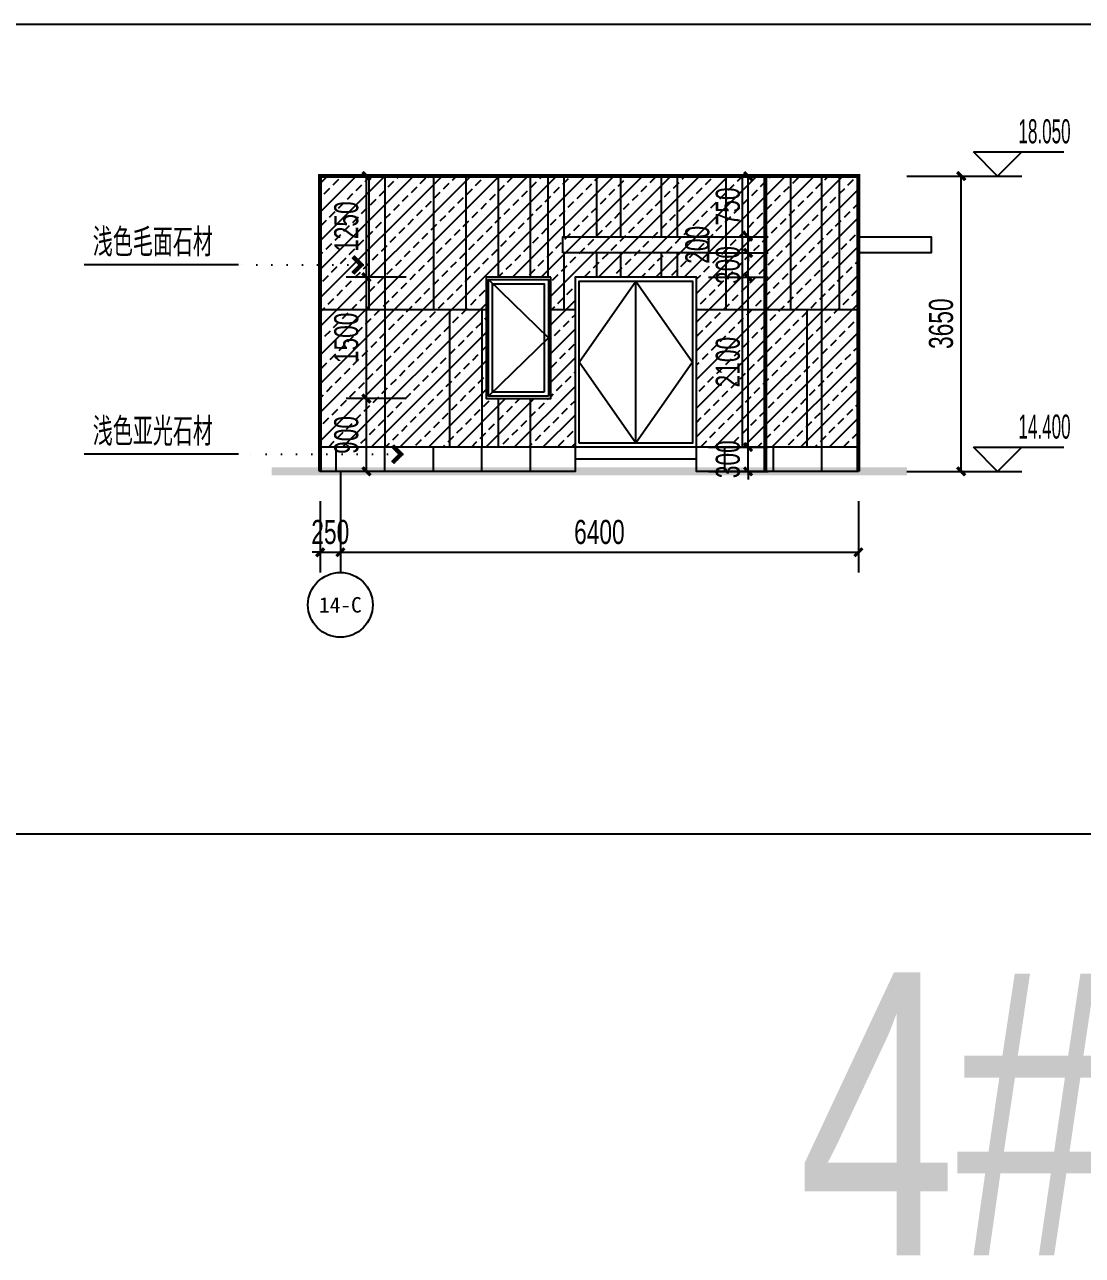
# Model space of a CAD drawing. Extents: x -483182 to 812890, y -390528 to -214858.
# Drawn here: x 574768 to 587836, y -316919 to -301707 of the extents above; entities that cross this region are included whole.
import ezdxf
from ezdxf.enums import TextEntityAlignment as Align

# ---------------------------------------------------------------- set-up
doc = ezdxf.new("R2010")
doc.units = 0
doc.header["$LTSCALE"] = 1000
doc.header["$MEASUREMENT"] = 0
doc.linetypes.add('DOT2', pattern=[0.125, 0, -0.125])
for name, color, linetype in [('01-标注_尺寸', 124, 'Continuous'), ('01-标注_标高', 200, 'Continuous'), ('01-标注_符号', 200, 'Continuous'), ('01-标注_轴线坐标', 132, 'Continuous'), ('02-TEXT_标注', 130, 'Continuous'), ('02-TEXT_轴号', 7, 'Continuous'), ('05-填充_156', 156, 'Continuous'), ('A-C_窗', 140, 'Continuous'), ('E-立面轮廓', 241, 'Continuous')]:
    doc.layers.add(name, color=color, linetype=linetype)
doc.styles.add('_TCH_AXIS', font='STXIHEI_0.TTF', dxfattribs={"width": 0.75})
doc.styles.add('_TCH_DIM', font='ros.shx', dxfattribs={"width": 0.75, "bigfont": 'jd.shx'})
doc.styles.add('_TCH_DIM_T3', font='ros.shx', dxfattribs={"width": 0.705882, "bigfont": 'jd.shx'})
doc.styles.add('_TCH_LABEL', font='ros.shx', dxfattribs={"width": 0.75, "bigfont": 'jd.shx'})
doc.styles.add('logo-3', font='', dxfattribs={"width": 0.75})
doc.styles.get('logo-3').set_extended_font_data('SimSun')
doc.dimstyles.new('_TCH_ARCH&&100', dxfattribs={"dimtxt": 297.5, "dimasz": 100, "dimexe": 250, "dimexo": 300, "dimgap": 100, "dimtad": 1, "dimdec": 0, "dimzin": 0, "dimdsep": 46, "dimtxsty": '_TCH_DIM_T3', "dimblk": 'ARCHTICK', "dimcen": 0.09, "dimclrt": 7, "dimazin": 2, "dimtfac": 1, "dimtdec": 0, "dimtix": 1, "dimtmove": 2, "dimatfit": 3, "dimfxl": 0, "dimtolj": 1, "dimtzin": 0, "dimarcsym": 0})
doc.dimstyles.new('副本 ISO-1', dxfattribs={"dimtxt": 2.5, "dimasz": 1.5, "dimexe": 1.25, "dimexo": 0.625, "dimtad": 1, "dimdec": 0, "dimtxsty": 'logo-3', "dimblk": 'ARCHTICK', "dimcen": 2.5, "dimdle": 1, "dimadec": 0, "dimazin": 0, "dimtfac": 1, "dimtdec": 0, "dimtix": 1, "dimtmove": 0, "dimatfit": 3, "dimldrblk": 'AR', "dimfxl": 0, "dimarcsym": 0})

# ---------------------------------------------------------------- blocks, each defined once
blk = doc.blocks.new('_ArchTick')
at = {"color": 0, "linetype": 'ByBlock', "const_width": 0.4}
blk.add_lwpolyline([(-0.5, -0.5), (0.5, 0.5)], dxfattribs=at)
blk = doc.blocks.new('*X6')
at = {"color": 0}
for p, q in [((-1012.3086, 1692.7191), (-1012.3086, 1692.7256)), ((-1012.3085, 1692.7257), (-1012.2868, 1692.7257)), ((-1012.3076, 1692.7181), (-1012.3076, 1692.7266)), ((-1012.3075, 1692.7267), (-1012.2878, 1692.7267)), ((-1012.3066, 1692.7171), (-1012.3066, 1692.7276)), ((-1012.3065, 1692.7277), (-1012.2888, 1692.7277)), ((-1012.3056, 1692.7161), (-1012.3056, 1692.7286)), ((-1012.3055, 1692.7287), (-1012.2898, 1692.7287)), ((-1012.3046, 1692.7151), (-1012.3046, 1692.7296)), ((-1012.3045, 1692.7297), (-1012.2908, 1692.7297)), ((-1012.3036, 1692.7141), (-1012.3036, 1692.7306)), ((-1012.3035, 1692.7307), (-1012.2918, 1692.7307)), ((-1012.3026, 1692.7131), (-1012.3026, 1692.7316)), ((-1012.3025, 1692.7317), (-1012.2928, 1692.7317)), ((-1012.3016, 1692.7121), (-1012.3016, 1692.7326)), ((-1012.3015, 1692.7327), (-1012.2938, 1692.7327)), ((-1012.3006, 1692.7111), (-1012.3006, 1692.7336)), ((-1012.3005, 1692.7337), (-1012.2948, 1692.7337)), ((-1012.2996, 1692.7101), (-1012.2996, 1692.7346)), ((-1012.2995, 1692.7347), (-1012.2958, 1692.7347)), ((-1012.2986, 1692.7091), (-1012.2986, 1692.7356)), ((-1012.2985, 1692.7357), (-1012.2968, 1692.7357)), ((-1012.2976, 1692.7081), (-1012.2976, 1692.7364)), ((-1012.2966, 1692.7071), (-1012.2966, 1692.7354)), ((-1012.2956, 1692.7061), (-1012.2956, 1692.7344)), ((-1012.2946, 1692.7051), (-1012.2946, 1692.7334)), ((-1012.2936, 1692.7041), (-1012.2936, 1692.7324)), ((-1012.2926, 1692.7031), (-1012.2926, 1692.7314)), ((-1012.2916, 1692.7021), (-1012.2916, 1692.7304)), ((-1012.2906, 1692.7011), (-1012.2906, 1692.7294)), ((-1012.2896, 1692.7001), (-1012.2896, 1692.7284)), ((-1012.2886, 1692.6991), (-1012.2886, 1692.7274)), ((-1012.2876, 1692.6981), (-1012.2876, 1692.7264)), ((-1012.2866, 1692.6971), (-1012.2866, 1692.7254)), ((-1012.3116, 1692.7221), (-1012.3116, 1692.7226)), ((-1012.3115, 1692.7227), (-1012.2838, 1692.7227)), ((-1012.3111, 1692.7217), (-1012.2828, 1692.7217)), ((-1012.3106, 1692.7211), (-1012.3106, 1692.7236)), ((-1012.3105, 1692.7237), (-1012.2848, 1692.7237)), ((-1012.3101, 1692.7207), (-1012.2818, 1692.7207)), ((-1012.3096, 1692.7201), (-1012.3096, 1692.7246)), ((-1012.3095, 1692.7247), (-1012.2858, 1692.7247)), ((-1012.3091, 1692.7197), (-1012.2808, 1692.7197)), ((-1012.3081, 1692.7187), (-1012.2798, 1692.7187)), ((-1012.3071, 1692.7177), (-1012.2788, 1692.7177)), ((-1012.3061, 1692.7167), (-1012.2778, 1692.7167)), ((-1012.3051, 1692.7157), (-1012.2768, 1692.7157)), ((-1012.3041, 1692.7147), (-1012.2758, 1692.7147)), ((-1012.3031, 1692.7137), (-1012.2748, 1692.7137)), ((-1012.3021, 1692.7127), (-1012.2738, 1692.7127)), ((-1012.3011, 1692.7117), (-1012.2728, 1692.7117)), ((-1012.3001, 1692.7107), (-1012.2718, 1692.7107)), ((-1012.2991, 1692.7097), (-1012.2708, 1692.7097)), ((-1012.2981, 1692.7087), (-1012.2698, 1692.7087)), ((-1012.2976, 1692.6317), (-1012.2693, 1692.6317)), ((-1012.2976, 1692.6034), (-1012.2976, 1692.6317)), ((-1012.2971, 1692.7077), (-1012.2688, 1692.7077)), ((-1012.2966, 1692.6327), (-1012.2683, 1692.6327)), ((-1012.2966, 1692.6044), (-1012.2966, 1692.6327)), ((-1012.2961, 1692.7067), (-1012.2678, 1692.7067)), ((-1012.2956, 1692.6337), (-1012.2673, 1692.6337)), ((-1012.2956, 1692.6054), (-1012.2956, 1692.6337)), ((-1012.2951, 1692.7057), (-1012.2668, 1692.7057)), ((-1012.2946, 1692.6347), (-1012.2663, 1692.6347)), ((-1012.2946, 1692.6064), (-1012.2946, 1692.6347)), ((-1012.2941, 1692.7047), (-1012.2658, 1692.7047)), ((-1012.2936, 1692.6357), (-1012.2653, 1692.6357)), ((-1012.2936, 1692.6074), (-1012.2936, 1692.6357)), ((-1012.2931, 1692.7037), (-1012.2648, 1692.7037)), ((-1012.2926, 1692.6367), (-1012.2643, 1692.6367)), ((-1012.2926, 1692.6084), (-1012.2926, 1692.6367)), ((-1012.2921, 1692.7027), (-1012.2638, 1692.7027)), ((-1012.2916, 1692.6377), (-1012.2633, 1692.6377)), ((-1012.2916, 1692.6094), (-1012.2916, 1692.6377)), ((-1012.2911, 1692.7017), (-1012.2628, 1692.7017)), ((-1012.2906, 1692.6387), (-1012.2623, 1692.6387)), ((-1012.2906, 1692.6104), (-1012.2906, 1692.6387)), ((-1012.2901, 1692.7007), (-1012.2618, 1692.7007)), ((-1012.2896, 1692.6397), (-1012.2613, 1692.6397)), ((-1012.2896, 1692.6114), (-1012.2896, 1692.6397)), ((-1012.2891, 1692.6997), (-1012.2608, 1692.6997)), ((-1012.2886, 1692.6407), (-1012.2603, 1692.6407)), ((-1012.2886, 1692.6124), (-1012.2886, 1692.6407)), ((-1012.2881, 1692.6987), (-1012.2598, 1692.6987)), ((-1012.2876, 1692.6417), (-1012.2593, 1692.6417)), ((-1012.2876, 1692.6134), (-1012.2876, 1692.6417)), ((-1012.2871, 1692.6977), (-1012.2588, 1692.6977)), ((-1012.2866, 1692.6427), (-1012.2583, 1692.6427)), ((-1012.2866, 1692.6144), (-1012.2866, 1692.6427)), ((-1012.2861, 1692.6967), (-1012.2578, 1692.6967)), ((-1012.2856, 1692.6961), (-1012.2856, 1692.7244)), ((-1012.2856, 1692.6437), (-1012.2573, 1692.6437)), ((-1012.2856, 1692.6154), (-1012.2856, 1692.6437)), ((-1012.2851, 1692.6957), (-1012.2568, 1692.6957)), ((-1012.2846, 1692.6951), (-1012.2846, 1692.7234)), ((-1012.2846, 1692.6447), (-1012.2563, 1692.6447)), ((-1012.2846, 1692.6164), (-1012.2846, 1692.6447)), ((-1012.2841, 1692.6947), (-1012.2558, 1692.6947)), ((-1012.2836, 1692.6941), (-1012.2836, 1692.7224)), ((-1012.2836, 1692.6457), (-1012.2553, 1692.6457)), ((-1012.2836, 1692.6174), (-1012.2836, 1692.6457)), ((-1012.2831, 1692.6937), (-1012.2548, 1692.6937)), ((-1012.2826, 1692.6931), (-1012.2826, 1692.7214)), ((-1012.2826, 1692.6467), (-1012.2543, 1692.6467)), ((-1012.2826, 1692.6184), (-1012.2826, 1692.6467)), ((-1012.2821, 1692.6927), (-1012.2538, 1692.6927)), ((-1012.2816, 1692.6921), (-1012.2816, 1692.7204)), ((-1012.2816, 1692.6477), (-1012.2533, 1692.6477)), ((-1012.2816, 1692.6194), (-1012.2816, 1692.6477)), ((-1012.2811, 1692.6917), (-1012.2528, 1692.6917)), ((-1012.2806, 1692.6911), (-1012.2806, 1692.7194)), ((-1012.2806, 1692.6487), (-1012.2523, 1692.6487)), ((-1012.2806, 1692.6204), (-1012.2806, 1692.6487)), ((-1012.2801, 1692.6907), (-1012.2518, 1692.6907)), ((-1012.2796, 1692.6901), (-1012.2796, 1692.7184)), ((-1012.2796, 1692.6497), (-1012.2513, 1692.6497)), ((-1012.2796, 1692.6214), (-1012.2796, 1692.6497)), ((-1012.2791, 1692.6897), (-1012.2508, 1692.6897)), ((-1012.2786, 1692.6891), (-1012.2786, 1692.7174)), ((-1012.2786, 1692.6507), (-1012.2503, 1692.6507)), ((-1012.2786, 1692.6224), (-1012.2786, 1692.6507)), ((-1012.2781, 1692.6887), (-1012.2498, 1692.6887)), ((-1012.2776, 1692.6881), (-1012.2776, 1692.7164)), ((-1012.2776, 1692.6517), (-1012.2493, 1692.6517)), ((-1012.2776, 1692.6234), (-1012.2776, 1692.6517)), ((-1012.2771, 1692.6877), (-1012.2488, 1692.6877)), ((-1012.2766, 1692.6871), (-1012.2766, 1692.7154)), ((-1012.2766, 1692.6527), (-1012.2483, 1692.6527)), ((-1012.2766, 1692.6244), (-1012.2766, 1692.6527)), ((-1012.2761, 1692.6867), (-1012.2478, 1692.6867)), ((-1012.2756, 1692.6861), (-1012.2756, 1692.7144)), ((-1012.2756, 1692.6537), (-1012.2473, 1692.6537)), ((-1012.2756, 1692.6254), (-1012.2756, 1692.6537)), ((-1012.2751, 1692.6857), (-1012.2468, 1692.6857)), ((-1012.2746, 1692.6851), (-1012.2746, 1692.7134)), ((-1012.2746, 1692.6547), (-1012.2463, 1692.6547)), ((-1012.2746, 1692.6264), (-1012.2746, 1692.6547)), ((-1012.2741, 1692.6847), (-1012.2458, 1692.6847)), ((-1012.2736, 1692.6841), (-1012.2736, 1692.7124)), ((-1012.2736, 1692.6557), (-1012.2453, 1692.6557)), ((-1012.2736, 1692.6274), (-1012.2736, 1692.6557)), ((-1012.2731, 1692.6837), (-1012.2448, 1692.6837)), ((-1012.2726, 1692.6831), (-1012.2726, 1692.7114)), ((-1012.2726, 1692.6567), (-1012.2443, 1692.6567)), ((-1012.2726, 1692.6284), (-1012.2726, 1692.6567)), ((-1012.2721, 1692.6827), (-1012.2438, 1692.6827)), ((-1012.2716, 1692.6821), (-1012.2716, 1692.7104)), ((-1012.2716, 1692.6577), (-1012.2433, 1692.6577)), ((-1012.2716, 1692.6294), (-1012.2716, 1692.6577)), ((-1012.2711, 1692.6817), (-1012.2428, 1692.6817)), ((-1012.2706, 1692.6811), (-1012.2706, 1692.7094)), ((-1012.2706, 1692.6587), (-1012.2423, 1692.6587)), ((-1012.2706, 1692.6304), (-1012.2706, 1692.6587)), ((-1012.2701, 1692.6807), (-1012.2418, 1692.6807)), ((-1012.2696, 1692.6801), (-1012.2696, 1692.7084)), ((-1012.2696, 1692.6597), (-1012.2413, 1692.6597)), ((-1012.2696, 1692.6314), (-1012.2696, 1692.6597)), ((-1012.2691, 1692.6797), (-1012.2408, 1692.6797)), ((-1012.2686, 1692.6791), (-1012.2686, 1692.7074)), ((-1012.2686, 1692.6607), (-1012.2403, 1692.6607)), ((-1012.2686, 1692.6324), (-1012.2686, 1692.6607)), ((-1012.2681, 1692.6787), (-1012.2398, 1692.6787)), ((-1012.2676, 1692.6781), (-1012.2676, 1692.7064)), ((-1012.2676, 1692.6617), (-1012.2393, 1692.6617)), ((-1012.2676, 1692.6334), (-1012.2676, 1692.6617)), ((-1012.2671, 1692.6777), (-1012.2388, 1692.6777)), ((-1012.2666, 1692.6771), (-1012.2666, 1692.7054)), ((-1012.2666, 1692.6627), (-1012.2383, 1692.6627)), ((-1012.2666, 1692.6344), (-1012.2666, 1692.6627)), ((-1012.2661, 1692.6767), (-1012.2378, 1692.6767)), ((-1012.2656, 1692.6761), (-1012.2656, 1692.7044)), ((-1012.2656, 1692.6637), (-1012.2373, 1692.6637)), ((-1012.2656, 1692.6354), (-1012.2656, 1692.6637)), ((-1012.2651, 1692.6757), (-1012.2368, 1692.6757)), ((-1012.2646, 1692.6751), (-1012.2646, 1692.7034)), ((-1012.2646, 1692.6647), (-1012.2363, 1692.6647)), ((-1012.2646, 1692.6364), (-1012.2646, 1692.6647)), ((-1012.2641, 1692.6747), (-1012.2358, 1692.6747)), ((-1012.2636, 1692.6741), (-1012.2636, 1692.7024)), ((-1012.2636, 1692.6657), (-1012.2353, 1692.6657)), ((-1012.2636, 1692.6374), (-1012.2636, 1692.6657)), ((-1012.2631, 1692.6737), (-1012.2348, 1692.6737)), ((-1012.2626, 1692.6731), (-1012.2626, 1692.7014)), ((-1012.2626, 1692.6667), (-1012.2343, 1692.6667)), ((-1012.2626, 1692.6384), (-1012.2626, 1692.6667)), ((-1012.2621, 1692.6727), (-1012.2338, 1692.6727)), ((-1012.2616, 1692.6721), (-1012.2616, 1692.7004)), ((-1012.2616, 1692.6677), (-1012.2333, 1692.6677)), ((-1012.2616, 1692.6394), (-1012.2616, 1692.6677)), ((-1012.2611, 1692.6717), (-1012.2328, 1692.6717)), ((-1012.2606, 1692.6711), (-1012.2606, 1692.6994)), ((-1012.2606, 1692.6687), (-1012.2323, 1692.6687)), ((-1012.2606, 1692.6404), (-1012.2606, 1692.6687)), ((-1012.2601, 1692.6707), (-1012.2318, 1692.6707)), ((-1012.2596, 1692.6701), (-1012.2596, 1692.6984)), ((-1012.2596, 1692.6697), (-1012.2313, 1692.6697)), ((-1012.2596, 1692.6414), (-1012.2596, 1692.6697)), ((-1012.2586, 1692.6424), (-1012.2586, 1692.6974)), ((-1012.2576, 1692.6434), (-1012.2576, 1692.6964)), ((-1012.2566, 1692.6444), (-1012.2566, 1692.6954)), ((-1012.2556, 1692.6454), (-1012.2556, 1692.6944)), ((-1012.2546, 1692.6464), (-1012.2546, 1692.6934)), ((-1012.2536, 1692.6474), (-1012.2536, 1692.6924)), ((-1012.2526, 1692.6484), (-1012.2526, 1692.6914)), ((-1012.2516, 1692.6494), (-1012.2516, 1692.6904)), ((-1012.2506, 1692.6504), (-1012.2506, 1692.6894)), ((-1012.2496, 1692.6514), (-1012.2496, 1692.6884)), ((-1012.2486, 1692.6524), (-1012.2486, 1692.6874)), ((-1012.2476, 1692.6534), (-1012.2476, 1692.6864)), ((-1012.2466, 1692.6544), (-1012.2466, 1692.6854)), ((-1012.2456, 1692.6554), (-1012.2456, 1692.6844)), ((-1012.2446, 1692.6564), (-1012.2446, 1692.6834)), ((-1012.2436, 1692.6574), (-1012.2436, 1692.6824)), ((-1012.2426, 1692.6584), (-1012.2426, 1692.6814)), ((-1012.2416, 1692.6594), (-1012.2416, 1692.6804)), ((-1012.2406, 1692.6604), (-1012.2406, 1692.6794)), ((-1012.2396, 1692.6614), (-1012.2396, 1692.6784)), ((-1012.2386, 1692.6624), (-1012.2386, 1692.6774)), ((-1012.2376, 1692.6634), (-1012.2376, 1692.6764)), ((-1012.2366, 1692.6644), (-1012.2366, 1692.6754)), ((-1012.2356, 1692.6654), (-1012.2356, 1692.6744)), ((-1012.2346, 1692.6664), (-1012.2346, 1692.6734)), ((-1012.2336, 1692.6674), (-1012.2336, 1692.6724)), ((-1012.2326, 1692.6684), (-1012.2326, 1692.6714)), ((-1012.2316, 1692.6694), (-1012.2316, 1692.6704)), ((-1012.3116, 1692.6177), (-1012.2833, 1692.6177)), ((-1012.3116, 1692.6172), (-1012.3116, 1692.6177)), ((-1012.3111, 1692.6167), (-1012.2843, 1692.6167)), ((-1012.3106, 1692.6187), (-1012.2823, 1692.6187)), ((-1012.3106, 1692.6162), (-1012.3106, 1692.6187)), ((-1012.3101, 1692.6157), (-1012.2853, 1692.6157)), ((-1012.3096, 1692.6197), (-1012.2813, 1692.6197)), ((-1012.3096, 1692.6152), (-1012.3096, 1692.6197)), ((-1012.3091, 1692.6147), (-1012.2863, 1692.6147)), ((-1012.3086, 1692.6207), (-1012.2803, 1692.6207)), ((-1012.3086, 1692.6142), (-1012.3086, 1692.6207)), ((-1012.3081, 1692.6137), (-1012.2873, 1692.6137)), ((-1012.3076, 1692.6217), (-1012.2793, 1692.6217)), ((-1012.3076, 1692.6132), (-1012.3076, 1692.6217)), ((-1012.3071, 1692.6127), (-1012.2883, 1692.6127)), ((-1012.3066, 1692.6227), (-1012.2783, 1692.6227)), ((-1012.3066, 1692.6122), (-1012.3066, 1692.6227)), ((-1012.3061, 1692.6117), (-1012.2893, 1692.6117)), ((-1012.3056, 1692.6237), (-1012.2773, 1692.6237)), ((-1012.3056, 1692.6112), (-1012.3056, 1692.6237)), ((-1012.3051, 1692.6107), (-1012.2903, 1692.6107)), ((-1012.3046, 1692.6247), (-1012.2763, 1692.6247)), ((-1012.3046, 1692.6102), (-1012.3046, 1692.6247)), ((-1012.3041, 1692.6097), (-1012.2913, 1692.6097)), ((-1012.3036, 1692.6257), (-1012.2753, 1692.6257)), ((-1012.3036, 1692.6092), (-1012.3036, 1692.6257)), ((-1012.3031, 1692.6087), (-1012.2923, 1692.6087)), ((-1012.3026, 1692.6267), (-1012.2743, 1692.6267)), ((-1012.3026, 1692.6082), (-1012.3026, 1692.6267)), ((-1012.3021, 1692.6077), (-1012.2933, 1692.6077)), ((-1012.3016, 1692.6277), (-1012.2733, 1692.6277)), ((-1012.3016, 1692.6072), (-1012.3016, 1692.6277)), ((-1012.3011, 1692.6067), (-1012.2943, 1692.6067)), ((-1012.3006, 1692.6287), (-1012.2723, 1692.6287)), ((-1012.3006, 1692.6062), (-1012.3006, 1692.6287)), ((-1012.3001, 1692.6057), (-1012.2953, 1692.6057)), ((-1012.2996, 1692.6297), (-1012.2713, 1692.6297)), ((-1012.2996, 1692.6052), (-1012.2996, 1692.6297)), ((-1012.2991, 1692.6047), (-1012.2963, 1692.6047)), ((-1012.2986, 1692.6307), (-1012.2703, 1692.6307)), ((-1012.2986, 1692.6042), (-1012.2986, 1692.6307)), ((-1012.2981, 1692.6037), (-1012.2973, 1692.6037))]:
    blk.add_line(p, q, dxfattribs=at)
blk = doc.blocks.new('A-ARROW')
blk.add_lwpolyline([(0.0808, 0.0525), (0.0666, 0.0666), (0, 0), (0.0666, -0.0666), (0.0808, -0.0525), (0.0283, 0)], close=True)
at = {"rotation": 180}
blk.add_blockref('*X6', (-1012.2311, 1692.6699), dxfattribs=at)
blk = doc.blocks.new('AR')
at = {"xscale": -21.59999999986031, "yscale": 21.59999999999127, "zscale": 21.6, "rotation": 359.9999997162888}
blk.add_blockref('A-ARROW', (0, 0), dxfattribs=at)
blk = doc.blocks.new('*D2111')
at = {"layer": '01-标注_尺寸', "color": 0, "lineweight": -2, "transparency": 16777216}
for p, q in [((578669, -307597), (578669, -308479)), ((585069, -307597), (585069, -308479)), ((578669, -308229), (585069, -308229))]:
    blk.add_line(p, q, dxfattribs=at)
at = {"layer": 'Defpoints', "color": 0, "transparency": 16777216}
for p in [(578669, -307297), (585069, -307297), (585069, -308229)]:
    blk.add_point(p, dxfattribs=at)
at = {"layer": '01-标注_尺寸', "color": 0, "lineweight": -2, "transparency": 16777216, "xscale": 100, "yscale": 100, "zscale": 100, "rotation": 180}
blk.add_blockref('_ArchTick', (578669, -308229), dxfattribs=at)
at = {"layer": '01-标注_尺寸', "color": 0, "lineweight": -2, "transparency": 16777216, "xscale": 100, "yscale": 100, "zscale": 100}
blk.add_blockref('_ArchTick', (585069, -308229), dxfattribs=at)
at = {"layer": '01-标注_尺寸', "color": 7, "transparency": 16777216, "insert": (581869, -307980), "char_height": 297.5, "attachment_point": 5, "style": '_TCH_DIM_T3'}
blk.add_mtext('\\A1;6400', dxfattribs=at)
blk = doc.blocks.new('*D2112')
at = {"layer": '01-标注_尺寸', "color": 0, "lineweight": -2, "transparency": 16777216}
for p, q in [((578419, -307597), (578419, -308479)), ((578669, -307597), (578669, -308479)), ((578419, -308229), (578319, -308229)), ((578419, -308229), (578669, -308229)), ((578669, -308229), (578769, -308229))]:
    blk.add_line(p, q, dxfattribs=at)
at = {"layer": 'Defpoints', "color": 0, "transparency": 16777216}
for p in [(578419, -307297), (578669, -307297), (578669, -308229)]:
    blk.add_point(p, dxfattribs=at)
at = {"layer": '01-标注_尺寸', "color": 0, "lineweight": -2, "transparency": 16777216, "xscale": 100, "yscale": 100, "zscale": 100}
blk.add_blockref('_ArchTick', (578419, -308229), dxfattribs=at)
at = {"layer": '01-标注_尺寸', "color": 0, "lineweight": -2, "transparency": 16777216, "xscale": 100, "yscale": 100, "zscale": 100, "rotation": 180}
blk.add_blockref('_ArchTick', (578669, -308229), dxfattribs=at)
at = {"layer": '01-标注_尺寸', "color": 7, "transparency": 16777216, "insert": (578544, -307980), "char_height": 297.5, "attachment_point": 5, "style": '_TCH_DIM_T3'}
blk.add_mtext('\\A1;250', dxfattribs=at)
blk = doc.blocks.new('*D2113')
at = {"layer": '01-标注_尺寸', "color": 0, "lineweight": -2, "transparency": 16777216}
for p, q in [((585669, -303579), (586589, -303579)), ((586339, -307229), (586339, -303579)), ((585669, -307229), (586589, -307229))]:
    blk.add_line(p, q, dxfattribs=at)
at = {"layer": 'Defpoints', "color": 0, "transparency": 16777216}
for p in [(585369, -303579), (586339, -303579), (585369, -307229)]:
    blk.add_point(p, dxfattribs=at)
at = {"layer": '01-标注_尺寸', "color": 0, "lineweight": -2, "transparency": 16777216, "xscale": 100, "yscale": 100, "zscale": 100}
for p, rotation in [((586339, -303579), 90), ((586339, -307229), 270)]:
    blk.add_blockref('_ArchTick', p, dxfattribs=dict(at, rotation=rotation))
at = {"layer": '01-标注_尺寸', "color": 7, "transparency": 16777216, "insert": (586091, -305404), "char_height": 297.5, "attachment_point": 5, "rotation": 90, "style": '_TCH_DIM_T3'}
blk.add_mtext('\\A1;3650', dxfattribs=at)
blk = doc.blocks.new('*D2114')
at = {"layer": '01-标注_尺寸', "color": 0, "lineweight": -2, "transparency": 16777216}
for p, q in [((583216, -306929), (583956, -306929)), ((583706, -306929), (583706, -306829)), ((583706, -307229), (583706, -306929)), ((583216, -307229), (583956, -307229)), ((583706, -307229), (583706, -307329))]:
    blk.add_line(p, q, dxfattribs=at)
at = {"layer": 'Defpoints', "color": 0, "transparency": 16777216}
for p in [(582916, -306929), (583706, -306929), (582916, -307229)]:
    blk.add_point(p, dxfattribs=at)
at = {"layer": '01-标注_尺寸', "color": 0, "lineweight": -2, "transparency": 16777216, "xscale": 100, "yscale": 100, "zscale": 100}
for p, rotation in [((583706, -306929), 270), ((583706, -307229), 90)]:
    blk.add_blockref('_ArchTick', p, dxfattribs=dict(at, rotation=rotation))
at = {"layer": '01-标注_尺寸', "color": 7, "transparency": 16777216, "insert": (583457, -307079), "char_height": 297.5, "attachment_point": 5, "rotation": 90, "style": '_TCH_DIM_T3'}
blk.add_mtext('\\A1;300', dxfattribs=at)
blk = doc.blocks.new('*D2115')
at = {"layer": '01-标注_尺寸', "color": 0, "lineweight": -2, "transparency": 16777216}
for p, q in [((583216, -304829), (583956, -304829)), ((583706, -306929), (583706, -304829)), ((583216, -306929), (583956, -306929))]:
    blk.add_line(p, q, dxfattribs=at)
at = {"layer": 'Defpoints', "color": 0, "transparency": 16777216}
for p in [(582916, -304829), (583706, -304829), (582916, -306929)]:
    blk.add_point(p, dxfattribs=at)
at = {"layer": '01-标注_尺寸', "color": 0, "lineweight": -2, "transparency": 16777216, "xscale": 100, "yscale": 100, "zscale": 100}
for p, rotation in [((583706, -304829), 90), ((583706, -306929), 270)]:
    blk.add_blockref('_ArchTick', p, dxfattribs=dict(at, rotation=rotation))
at = {"layer": '01-标注_尺寸', "color": 7, "transparency": 16777216, "insert": (583457, -305879), "char_height": 297.5, "attachment_point": 5, "rotation": 90, "style": '_TCH_DIM_T3'}
blk.add_mtext('\\A1;2100', dxfattribs=at)
blk = doc.blocks.new('*D2116')
at = {"layer": '01-标注_尺寸', "color": 0, "lineweight": -2, "transparency": 16777216}
for p, q in [((583216, -304529), (583956, -304529)), ((583706, -304529), (583706, -304429)), ((583706, -304829), (583706, -304529)), ((583216, -304829), (583956, -304829)), ((583706, -304829), (583706, -304929))]:
    blk.add_line(p, q, dxfattribs=at)
at = {"layer": 'Defpoints', "color": 0, "transparency": 16777216}
for p in [(582916, -304529), (583706, -304529), (582916, -304829)]:
    blk.add_point(p, dxfattribs=at)
at = {"layer": '01-标注_尺寸', "color": 0, "lineweight": -2, "transparency": 16777216, "xscale": 100, "yscale": 100, "zscale": 100}
for p, rotation in [((583706, -304529), 270), ((583706, -304829), 90)]:
    blk.add_blockref('_ArchTick', p, dxfattribs=dict(at, rotation=rotation))
at = {"layer": '01-标注_尺寸', "color": 7, "transparency": 16777216, "insert": (583457, -304679), "char_height": 297.5, "attachment_point": 5, "rotation": 90, "style": '_TCH_DIM_T3'}
blk.add_mtext('\\A1;300', dxfattribs=at)
blk = doc.blocks.new('*D2117')
at = {"layer": '01-标注_尺寸', "color": 0, "lineweight": -2, "transparency": 16777216}
for p, q in [((583706, -304329), (583706, -304229)), ((583216, -304329), (583956, -304329)), ((583706, -304529), (583706, -304329)), ((583216, -304529), (583956, -304529)), ((583706, -304529), (583706, -304629))]:
    blk.add_line(p, q, dxfattribs=at)
at = {"layer": 'Defpoints', "color": 0, "transparency": 16777216}
for p in [(582916, -304329), (583706, -304329), (582916, -304529)]:
    blk.add_point(p, dxfattribs=at)
at = {"layer": '01-标注_尺寸', "color": 0, "lineweight": -2, "transparency": 16777216, "xscale": 100, "yscale": 100, "zscale": 100}
for p, rotation in [((583706, -304329), 270), ((583706, -304529), 90)]:
    blk.add_blockref('_ArchTick', p, dxfattribs=dict(at, rotation=rotation))
at = {"layer": '01-标注_尺寸', "color": 7, "transparency": 16777216, "insert": (583081, -304429), "char_height": 297.5, "attachment_point": 5, "rotation": 90, "style": '_TCH_DIM_T3'}
blk.add_mtext('\\A1;200', dxfattribs=at)
blk = doc.blocks.new('*D2118')
at = {"layer": '01-标注_尺寸', "color": 0, "lineweight": -2, "transparency": 16777216}
for p, q in [((583216, -303579), (583956, -303579)), ((583706, -304329), (583706, -303579)), ((583216, -304329), (583956, -304329))]:
    blk.add_line(p, q, dxfattribs=at)
at = {"layer": 'Defpoints', "color": 0, "transparency": 16777216}
for p in [(582916, -303579), (583706, -303579), (582916, -304329)]:
    blk.add_point(p, dxfattribs=at)
at = {"layer": '01-标注_尺寸', "color": 0, "lineweight": -2, "transparency": 16777216, "xscale": 100, "yscale": 100, "zscale": 100}
for p, rotation in [((583706, -303579), 90), ((583706, -304329), 270)]:
    blk.add_blockref('_ArchTick', p, dxfattribs=dict(at, rotation=rotation))
at = {"layer": '01-标注_尺寸', "color": 7, "transparency": 16777216, "insert": (583457, -303954), "char_height": 297.5, "attachment_point": 5, "rotation": 90, "style": '_TCH_DIM_T3'}
blk.add_mtext('\\A1;750', dxfattribs=at)
blk = doc.blocks.new('*D2119')
at = {"layer": '01-标注_尺寸', "color": 0, "lineweight": -2, "transparency": 16777216}
for p, q in [((579481, -306329), (578741, -306329)), ((578991, -307229), (578991, -306329)), ((579481, -307229), (578741, -307229))]:
    blk.add_line(p, q, dxfattribs=at)
at = {"layer": 'Defpoints', "color": 0, "transparency": 16777216}
for p in [(578991, -306329), (579781, -306329), (579781, -307229)]:
    blk.add_point(p, dxfattribs=at)
at = {"layer": '01-标注_尺寸', "color": 0, "lineweight": -2, "transparency": 16777216, "xscale": 100, "yscale": 100, "zscale": 100}
for p, rotation in [((578991, -306329), 90), ((578991, -307229), 270)]:
    blk.add_blockref('_ArchTick', p, dxfattribs=dict(at, rotation=rotation))
at = {"layer": '01-标注_尺寸', "color": 7, "transparency": 16777216, "insert": (578743, -306779), "char_height": 297.5, "attachment_point": 5, "rotation": 90, "style": '_TCH_DIM_T3'}
blk.add_mtext('\\A1;900', dxfattribs=at)
blk = doc.blocks.new('*D2120')
at = {"layer": '01-标注_尺寸', "color": 0, "lineweight": -2, "transparency": 16777216}
for p, q in [((579481, -304829), (578741, -304829)), ((578991, -306329), (578991, -304829)), ((579481, -306329), (578741, -306329))]:
    blk.add_line(p, q, dxfattribs=at)
at = {"layer": 'Defpoints', "color": 0, "transparency": 16777216}
for p in [(578991, -304829), (579781, -304829), (579781, -306329)]:
    blk.add_point(p, dxfattribs=at)
at = {"layer": '01-标注_尺寸', "color": 0, "lineweight": -2, "transparency": 16777216, "xscale": 100, "yscale": 100, "zscale": 100}
for p, rotation in [((578991, -304829), 90), ((578991, -306329), 270)]:
    blk.add_blockref('_ArchTick', p, dxfattribs=dict(at, rotation=rotation))
at = {"layer": '01-标注_尺寸', "color": 7, "transparency": 16777216, "insert": (578743, -305579), "char_height": 297.5, "attachment_point": 5, "rotation": 90, "style": '_TCH_DIM_T3'}
blk.add_mtext('\\A1;1500', dxfattribs=at)
blk = doc.blocks.new('*D2121')
at = {"layer": '01-标注_尺寸', "color": 0, "lineweight": -2, "transparency": 16777216}
for p, q in [((579481, -303579), (578741, -303579)), ((578991, -304829), (578991, -303579)), ((579481, -304829), (578741, -304829))]:
    blk.add_line(p, q, dxfattribs=at)
at = {"layer": 'Defpoints', "color": 0, "transparency": 16777216}
for p in [(578991, -303579), (579781, -303579), (579781, -304829)]:
    blk.add_point(p, dxfattribs=at)
at = {"layer": '01-标注_尺寸', "color": 0, "lineweight": -2, "transparency": 16777216, "xscale": 100, "yscale": 100, "zscale": 100}
for p, rotation in [((578991, -303579), 90), ((578991, -304829), 270)]:
    blk.add_blockref('_ArchTick', p, dxfattribs=dict(at, rotation=rotation))
at = {"layer": '01-标注_尺寸', "color": 7, "transparency": 16777216, "insert": (578743, -304204), "char_height": 297.5, "attachment_point": 5, "rotation": 90, "style": '_TCH_DIM_T3'}
blk.add_mtext('\\A1;1250', dxfattribs=at)

msp = doc.modelspace()

# ---------------------------------------------------------------- hatches: boundary and pattern name
at = {"layer": '05-填充_156'}
h = msp.add_hatch(dxfattribs=at)
h.set_pattern_fill('天然石材', color=256, scale=50)
h.set_pattern_definition([(45, (-13370.93, 89.76), (-176.77677, 176.77677), []), (45, (-13284, 0), (-176.77677, 176.77677), [98.68425, -56.391])])
h.paths.add_polyline_path([(578418.5, -303579.4), (578418.5, -306929.4), (581568.5, -306929.4), (581568.5, -304829.4), (583068.5, -304829.4), (583068.5, -306929.4), (585068.5, -306929.4), (585068.5, -303579.4)])
h.paths.add_polyline_path([(580468.5, -306329.4), (580468.5, -304829.4), (581268.5, -304829.4), (581268.5, -306329.4)], flags=16)

# ---------------------------------------------------------------- linework, layer by layer
at = {"layer": '01-标注_标高'}
for p, q in [((586789.6, -303579.4), (586489.6, -303279.4)), ((586489.6, -303279.4), (587606.8, -303279.4)), ((586789.6, -303579.4), (587089.6, -303279.4)), ((586089.6, -303579.4), (587089.6, -303579.4)), ((586789.6, -307229.4), (586489.6, -306929.4)), ((586489.6, -306929.4), (587606.8, -306929.4)), ((586789.6, -307229.4), (587089.6, -306929.4)), ((586089.6, -307229.4), (587089.6, -307229.4))]:
    msp.add_line(p, q, dxfattribs=at)
at = {"layer": '01-标注_符号'}
for p, q in [((577409.9, -304677.2), (575504.7, -304677.2)), ((577409.9, -307016.6), (575504.7, -307016.6))]:
    msp.add_line(p, q, dxfattribs=at)
at = {"layer": '01-标注_轴线坐标'}
msp.add_line((578668.5, -307229.4), (578668.5, -308478.8), dxfattribs=at)
msp.add_circle((578668.5, -308878.8), 400, dxfattribs=at)
at = {"layer": 'A-C_窗'}
for p, q in [((579018.5, -303579.4), (579018.5, -305229.4)), ((579218.5, -303579.4), (579218.5, -305229.4)), ((579818.5, -303579.4), (579818.5, -305229.4)), ((580218.5, -303579.4), (580218.5, -305229.4)), ((580218.5, -303579.4), (580218.5, -305229.4)), ((580618.5, -303579.4), (580618.5, -304829.4)), ((581018.5, -304829.4), (581018.5, -303579.4)), ((581231.2, -303579.4), (581231.2, -304829.4)), ((581431.2, -303579.4), (581431.2, -304329.4)), ((581831.2, -303579.4), (581831.2, -304329.4)), ((582131.2, -303579.4), (582131.2, -304329.4)), ((582631.2, -303579.4), (582631.2, -304329.4)), ((582831.2, -303579.4), (582831.2, -304329.4)), ((583431.2, -303579.4), (583431.2, -305229.4)), ((583631.2, -303579.4), (583631.2, -306929.4)), ((584231.2, -303579.4), (584231.2, -305229.4)), ((584618.5, -306929.4), (584618.5, -303579.4)), ((584831.2, -303579.4), (584831.2, -305229.4)), ((581431.2, -304529.4), (581431.2, -305229.4)), ((581831.2, -304529.4), (581831.2, -304829.4)), ((582131.2, -304529.4), (582131.2, -304829.4)), ((582631.2, -304529.4), (582631.2, -304829.4)), ((582831.2, -304529.4), (582831.2, -304829.4)), ((582318.5, -306879.4), (582318.5, -304879.4)), ((578418.5, -305229.4), (579218.5, -305229.4)), ((579218.5, -305229.4), (579218.5, -306929.4)), ((579218.5, -305229.4), (580468.5, -305229.4)), ((580018.5, -305229.4), (580018.5, -306929.4)), ((580418.5, -305229.4), (580418.5, -306929.4)), ((581268.5, -305229.4), (581568.5, -305229.4)), ((583068.5, -305229.4), (585068.5, -305229.4)), ((584431.2, -305229.4), (584431.2, -306929.4)), ((580618.5, -306329.4), (580618.5, -306929.4)), ((581018.5, -306929.4), (581018.5, -306329.4)), ((581568.5, -306929.4), (578418.5, -306929.4)), ((578618.5, -307229.4), (578618.5, -306929.4)), ((579218.5, -307229.4), (579218.5, -306929.4)), ((579818.5, -307229.4), (579818.5, -306929.4)), ((580418.5, -307229.4), (580418.5, -306929.4)), ((581018.5, -307229.4), (581018.5, -306929.4)), ((585068.5, -306929.4), (583068.5, -306929.4)), ((583418.5, -307229.4), (583418.5, -306929.4)), ((584018.5, -307229.4), (584018.5, -306929.4)), ((584618.5, -307229.4), (584618.5, -306929.4)), ((583068.5, -307079.4), (581568.5, -307079.4))]:
    msp.add_line(p, q, dxfattribs=at)
for points in [[(581238.5, -306299.4), (580498.5, -306299.4), (580498.5, -304859.4), (581238.5, -304859.4)], [(581188.5, -306249.4), (580548.5, -306249.4), (580548.5, -304909.4), (581188.5, -304909.4)], [(581618.5, -306879.4), (581618.5, -304879.4), (583018.5, -304879.4), (583018.5, -306879.4)]]:
    msp.add_lwpolyline(points, close=True, dxfattribs=at)
for points in [[(580500.5, -304859.4), (581238.5, -305579.4), (580498.5, -306299.4)], [(582318.5, -306879.4), (581618.5, -305879.4), (582318.5, -304879.4)], [(582318.5, -304879.4), (583018.5, -305879.4), (582318.5, -306879.4)], [(583068.5, -306929.4), (581568.5, -306929.4)]]:
    msp.add_lwpolyline(points, dxfattribs=at)
at = {"layer": 'Defpoints'}
msp.add_lwpolyline([(625159.9, -301707.3), (551059.9, -301707.3), (551059.9, -311707.3), (625159.9, -311707.3)], close=True, dxfattribs=at)
at = {"layer": 'E-立面轮廓'}
for points, const_width in [([(585068.5, -307229.4), (585068.5, -303579.4), (578418.5, -303579.4), (578418.5, -307229.4)], 50), ([(583918.5, -307229.4), (583918.5, -303579.4)], 50), ([(577818.5, -307229.4), (585668.5, -307229.4)], 100)]:
    msp.add_lwpolyline(points, dxfattribs=dict(at, const_width=const_width))
for points in [[(585068.5, -307229.4), (583068.5, -307229.4), (583068.5, -304829.4), (581568.5, -304829.4), (581568.5, -307229.4), (578418.5, -307229.4), (578418.5, -303579.4), (585068.5, -303579.4)], [(581418.5, -304529.4), (581418.5, -304329.4), (583218.5, -304329.4), (583218.5, -304529.4)], [(585068.5, -304529.4), (585068.5, -304329.4), (585968.5, -304329.4), (585968.5, -304529.4)], [(581268.5, -304829.4), (580468.5, -304829.4), (580468.5, -306329.4), (581268.5, -306329.4)]]:
    msp.add_lwpolyline(points, close=True, dxfattribs=at)

# ---------------------------------------------------------------- texts
at = {"layer": '02-TEXT_标注'}
for s, height, style, width, p in [('18.050', 297.5, '_TCH_DIM', 0.529412, (587046.6, -303174.4)), ('浅色毛面石材', 347.29, '_TCH_LABEL', 0.75, (575609.7, -304572.2)), ('浅色亚光石材', 347.29, '_TCH_LABEL', 0.75, (575609.7, -306911.6)), ('14.400', 297.5, '_TCH_DIM', 0.529412, (587046.6, -306824.4))]:
    msp.add_text(s, height=height, dxfattribs=dict(at, style=style, width=width)).set_placement(p)
at = {"layer": '02-TEXT_标注', "color": 0, "style": '_TCH_LABEL', "width": 0.75}
msp.add_text('4#', height=3500, dxfattribs=at).set_placement((584323.3, -316919))
at = {"layer": '02-TEXT_轴号', "style": '_TCH_AXIS', "width": 0.927711}
msp.add_text('14-C', height=191.38, dxfattribs=at).set_placement((578405.4, -308974.5), (578931.7, -308974.5), align=Align.FIT)

# ---------------------------------------------------------------- dimensions: what is measured, and where the dimension line sits
at = {"layer": '01-标注_尺寸'}
for p1, p2, distance, picture, middle in [((579780.7, -304829.4), (579780.7, -303579.4), 789.3, '*D2121', (578742.6, -304204.4)), ((582916.5, -304329.4), (582916.5, -303579.4), -789.3, '*D2118', (583457, -303954.4)), ((585368.5, -307229.4), (585368.5, -303579.4), -970.8, '*D2113', (586090.6, -305404.4)), ((582916.5, -304829.4), (582916.5, -304529.4), -789.3, '*D2116', (583457, -304679.4)), ((579780.7, -306329.4), (579780.7, -304829.4), 789.3, '*D2120', (578742.6, -305579.4)), ((582916.5, -306929.4), (582916.5, -304829.4), -789.3, '*D2115', (583457, -305879.4)), ((579780.7, -307229.4), (579780.7, -306329.4), 789.3, '*D2119', (578742.6, -306779.4)), ((582916.5, -307229.4), (582916.5, -306929.4), -789.3, '*D2114', (583457, -307079.4)), ((578418.5, -307297.3), (578668.5, -307297.3), -931.5, '*D2112', (578543.5, -307980)), ((578668.5, -307297.3), (585068.5, -307297.3), -931.5, '*D2111', (581868.5, -307980))]:
    dim = msp.add_aligned_dim(p1=p1, p2=p2, distance=distance, dimstyle='_TCH_ARCH&&100', dxfattribs=at)
    dim.commit()
    dim.dimension.update_dxf_attribs({"geometry": picture, "text_midpoint": middle})
dim = msp.add_linear_dim(base=(583705.8, -304329.4), p1=(582916.5, -304529.4), p2=(582916.5, -304329.4), angle=90, dimstyle='_TCH_ARCH&&100', dxfattribs=at)
dim.commit()
dim.dimension.update_dxf_attribs({"geometry": '*D2117', "text_midpoint": (583080.8, -304429.4), "dimtype": 161})

# ---------------------------------------------------------------- leaders
at = {"layer": '01-标注_符号', "color": 51, "linetype": 'DOT2', "ltscale": 1.5}
for points in [[(578949.5, -304677.2), (577409.9, -304677.2)], [(579440.5, -307016.6), (577409.9, -307016.6)]]:
    msp.add_leader(points, dimstyle='副本 ISO-1', override={"dimasz": 75, "dimtad": 0}, dxfattribs=at)

doc.saveas('drawing.dxf')
